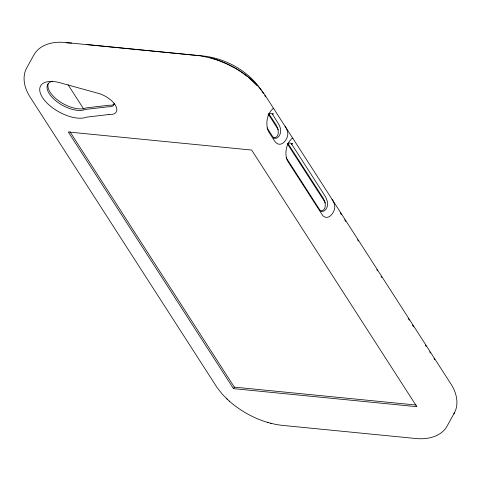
<?xml version="1.0" encoding="UTF-8"?>
<svg xmlns="http://www.w3.org/2000/svg" width="481" height="481" viewBox="0 0 481 481"><rect width="100%" height="100%" fill="white"/><g stroke="black" fill="none" stroke-linecap="round" stroke-linejoin="round"><path stroke-width="0.72" d="M453.842 413.882C459.644 404.359 456.493 392.207 450.631 383.507L264.46 94.264C252.321 76.605 233.063 64.622 212.788 58.423M454.683 412.337L447.258 425.799C441.161 437.055 426.93 439.802 415.205 438.456L281.842 425.324C262.325 422.979 243.909 413.852 229.16 401.022M233.483 388.642L68.296 131.998L251.671 150.054L416.865 406.698L233.483 388.642L234.319 387.127L69.931 131.728M287.885 143.867C289.159 142.178 291.342 143.073 292.063 144.757L325.805 197.216L327.489 201.834L327.567 205.519A8.315 4.864 -84.4 0 1 319.516 209.512L286.111 157.612M320.845 211.171C327.928 209.614 325.144 200.415 321.993 196.32L287.969 143.518M273.31 138.119C280.958 137.326 278.349 127.339 274.976 123.226L268.849 113.775M66.204 42.815L71.561 43.043M86.46 44.511L204.924 56.175C227.068 59.205 248.677 71.326 261.207 90.073M234.319 387.127L416.245 405.044M213.342 58.58L200.595 55.838L65.542 42.526C53.89 41.222 39.785 44.03 33.742 55.201L26.593 68.092C21.507 77.651 24.784 89.25 30.531 97.721L217.075 387.524L222.384 394.336L229.581 401.407M211.063 58.243L215.278 59.428M209.65 57.564L210.287 57.738M270.713 423.262L271.35 423.436M267.658 422.42L268.212 422.577M215.981 59.638L218.097 60.359M218.801 60.6L227.291 64.111M227.856 64.382L235.594 68.47M236.129 68.789L240.879 71.771M241.39 72.12L247.643 76.732M248.232 77.194L256.848 85.444M226.755 398.821L227.236 399.26M292.971 138.552L292.153 138.191L289.959 140.62A13.823 8.087 -84.4 0 0 287.247 160.407L322.799 215.65A13.823 8.087 -84.4 0 0 334.385 209.644C335.63 206.03 334.012 202.218 332.01 199.206M273.821 108.808L273.028 108.478L270.857 110.943A13.823 8.099 -84.3 0 0 269.156 132.552M340.332 213.011L341.504 214.839M344.643 219.709L345.815 221.537M357.575 239.803L358.357 241.023M376.779 269.643L377.567 270.857M381.09 276.341L381.878 277.555M408.135 318.356L409.313 320.184M412.445 325.054L413.624 326.882M425.384 345.148L426.166 346.368M429.695 351.845L430.477 353.066M434.006 358.543L434.788 359.764M268.17 113.961L278.331 129.75M287.277 143.645L325.493 203.012M267.057 127.874L272.565 136.43A8.315 4.864 -84.4 0 0 280.591 132.54L280.525 128.836L279.455 125.439L272.967 115.019C272.24 113.294 270.021 112.446 268.777 114.183A8.315 4.864 -84.4 0 0 268.079 114.887M269.162 132.534L274.669 141.089A13.823 8.105 -84.3 0 0 287.41 136.658C288.66 133.039 287.043 129.221 285.029 126.22M68.055 84.74L83.676 109.013M261.989 91.282L263.546 93.705M264.712 95.521L265.488 96.729M114.183 103.138A11.748 5.658 29 0 1 108.381 106.752L85.185 109.452A23.124 11.141 29 0 1 54.918 100.054A23.124 11.141 29 0 1 52.519 81.169M48.425 83.189A23.124 11.141 29 0 0 60.341 101.966A23.124 11.141 29 0 0 86.039 107.918L109.235 105.213A11.748 5.658 29 0 0 114.298 103.962M272.841 113.985L272.625 114.52L273.178 113.618L272.841 113.985M291.955 143.747L291.726 144.27L292.304 143.368L291.955 143.747M108.904 114.532L86.568 117.136A28.632 13.793 29 0 1 43.278 98.677A28.632 13.793 29 0 1 62.47 83.46L99.729 93.747A17.262 8.315 29 0 1 116.125 106.65A17.262 8.315 29 0 1 108.904 114.532"/></g></svg>
